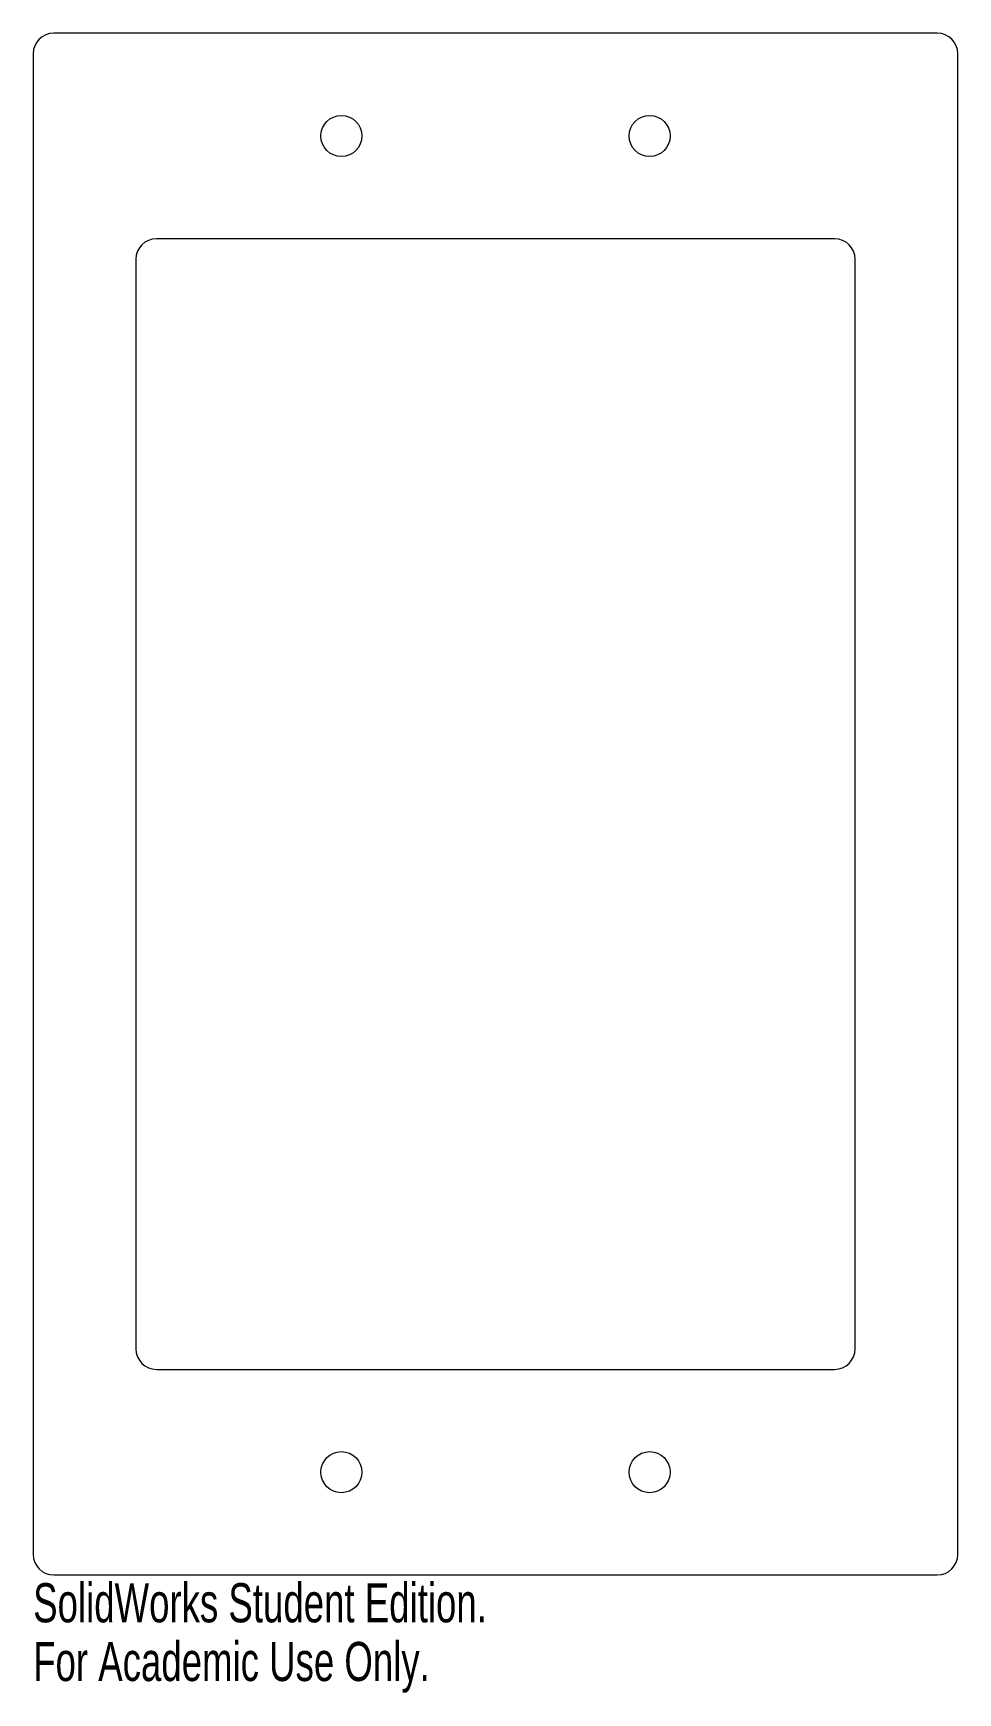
# Model space of a CAD drawing. Header units: inches. Extents: x -2.25 to 2.25, y -4.32 to 3.75.
import ezdxf

# ---------------------------------------------------------------- set-up
doc = ezdxf.new("R2010")
doc.units = ezdxf.units.IN
doc.header["$MEASUREMENT"] = 0
doc.styles.add('SLDTEXTSTYLE0', font='TXT', dxfattribs={"width": 0.7})

msp = doc.modelspace()

# ---------------------------------------------------------------- linework, layer by layer
at = {"color": 7, "linetype": 'Continuous', "lineweight": 15}
for p, q in [((2.15, 3.75), (-2.15, 3.75)), ((-2.25, 3.65), (-2.25, -3.65)), ((2.25, -3.65), (2.25, 3.65)), ((1.65, 2.75), (-1.65, 2.75)), ((-1.75, 2.65), (-1.75, -2.65)), ((1.75, -2.65), (1.75, 2.65)), ((-1.65, -2.75), (1.65, -2.75)), ((-2.15, -3.75), (2.15, -3.75))]:
    msp.add_line(p, q, dxfattribs=at)
for centre in [(-0.75, 3.25), (0.75, 3.25), (-0.75, -3.25), (0.75, -3.25)]:
    msp.add_circle(centre, 0.1, dxfattribs=at)
for centre, start, end in [((-2.15, 3.65), 90, 180), ((2.15, 3.65), 0, 90), ((-1.65, 2.65), 90, 180), ((1.65, 2.65), 0, 90), ((-1.65, -2.65), 180, 270), ((1.65, -2.65), 270, 0), ((-2.15, -3.65), 180, 270), ((2.15, -3.65), 270, 0)]:
    msp.add_arc(centre, 0.1, start, end, dxfattribs=at)

# ---------------------------------------------------------------- texts
at = {"color": 7, "linetype": 'Continuous', "char_height": 0.1903, "attachment_point": 1, "style": 'SLDTEXTSTYLE0'}
for s, insert in [('SolidWorks Student Edition.', (-2.25, -3.7901)), ('For Academic Use Only.', (-2.25, -4.0756))]:
    msp.add_mtext(s, dxfattribs=dict(at, insert=insert))

doc.saveas('drawing.dxf')
